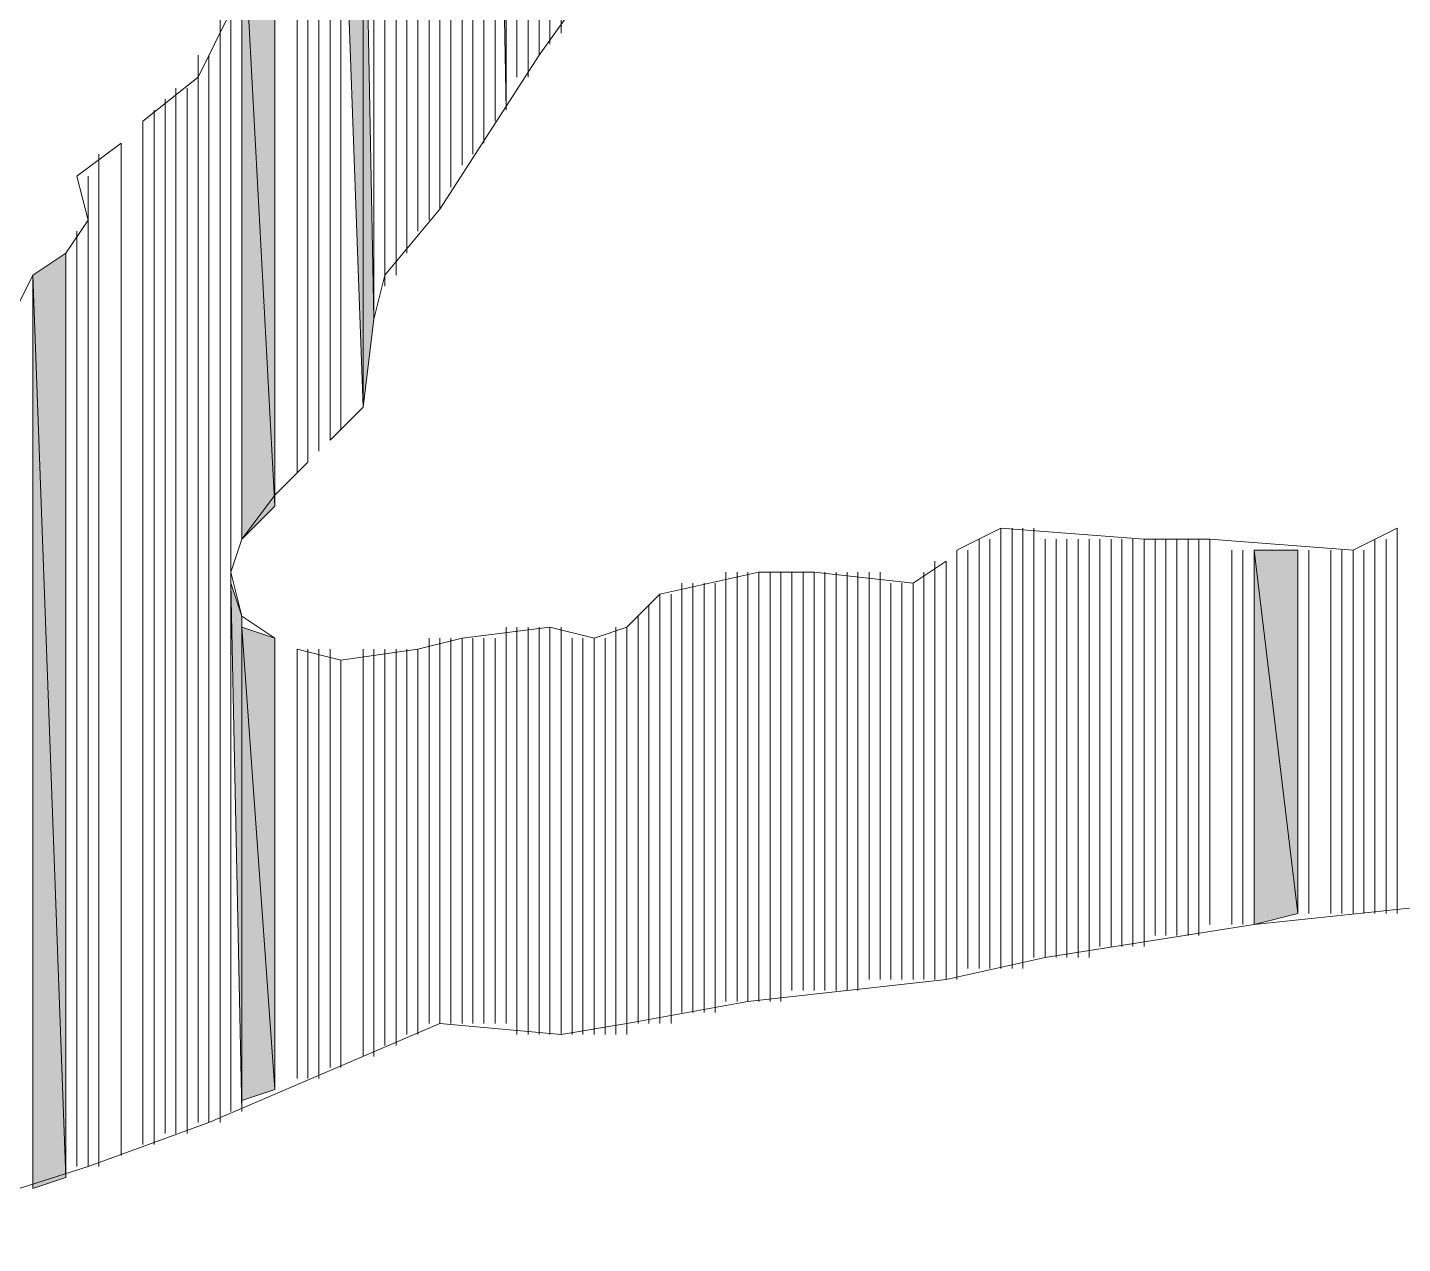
# Model space of a CAD drawing. Header units: millimetres. Extents: x -30643 to 86172, y -19411 to 63186.
# Drawn here: x 82062.5 to 82150.5, y -1907.4 to -1829.6 of the extents above; entities that cross this region are included whole.
import ezdxf

# ---------------------------------------------------------------- set-up
doc = ezdxf.new("R2010")
doc.units = ezdxf.units.MM

msp = doc.modelspace()

# ---------------------------------------------------------------- hatches: boundary and pattern name
h = msp.add_hatch(color=0)
h.dxf.hatch_style = 2
h.paths.add_polyline_path([(82093.136, -1834.877), (82093.136, -1793.36), (82092.432, -1796.174)])
h = msp.add_hatch(color=0)
h.dxf.hatch_style = 2
h.paths.add_polyline_path([(82083.988, -1853.876), (82083.988, -1812.359), (82082.58, -1814.47)])
h = msp.add_hatch(color=0)
h.dxf.hatch_style = 2
h.paths.add_polyline_path([(82083.988, -1853.876), (82084.691, -1848.247), (82083.988, -1812.359)])
h = msp.add_hatch(color=0)
h.dxf.hatch_style = 2
h.paths.add_polyline_path([(82078.358, -1860.209), (82078.358, -1818.692), (82076.247, -1820.803)])
h = msp.add_hatch(color=0)
h.dxf.hatch_style = 2
h.paths.add_polyline_path([(82076.247, -1862.32), (82078.358, -1860.209), (82076.247, -1820.803)])
h = msp.add_hatch(color=0)
h.dxf.hatch_style = 2
h.paths.add_polyline_path([(82075.543, -1898.911), (82075.543, -1826.433), (82075.543, -1828.544)])
h = msp.add_hatch(color=0)
h.dxf.hatch_style = 2
h.paths.add_polyline_path([(82064.988, -1903.134), (82064.988, -1844.025), (82062.877, -1845.432)])
h = msp.add_hatch(color=0)
h.dxf.hatch_style = 2
h.paths.add_polyline_path([(82062.877, -1903.837), (82064.988, -1903.134), (82062.877, -1845.432)])
h = msp.add_hatch(color=0)
h.dxf.hatch_style = 2
h.paths.add_polyline_path([(82140.986, -1886.949), (82143.8, -1886.245), (82140.986, -1863.024)])
h = msp.add_hatch(color=0)
h.dxf.hatch_style = 2
h.paths.add_polyline_path([(82143.8, -1886.245), (82143.8, -1863.024), (82140.986, -1863.024)])
h = msp.add_hatch(color=0)
h.dxf.hatch_style = 2
h.paths.add_polyline_path([(82076.247, -1898.911), (82076.247, -1867.246), (82075.543, -1865.135)])
h = msp.add_hatch(color=0)
h.dxf.hatch_style = 2
h.paths.add_polyline_path([(82076.247, -1898.208), (82078.358, -1897.504), (82076.247, -1867.95)])
h = msp.add_hatch(color=0)
h.dxf.hatch_style = 2
h.paths.add_polyline_path([(82078.358, -1897.504), (82078.358, -1868.653), (82076.247, -1867.95)])

# ---------------------------------------------------------------- linework, layer by layer
at = {"color": 0, "lineweight": 0}
for points in [[(82096.654, -1829.951), (82096.654, -1784.915)], [(82096.654, -1829.951), (82096.654, -1784.915)], [(82095.95, -1830.655), (82095.95, -1786.323)], [(82095.95, -1830.655), (82095.95, -1786.323)], [(82096.654, -1829.951), (82096.654, -1785.619)], [(82096.654, -1829.951), (82096.654, -1785.619)], [(82095.247, -1831.358), (82095.247, -1787.027)], [(82095.247, -1831.358), (82095.247, -1787.027)], [(82095.247, -1831.358), (82095.247, -1787.027)], [(82095.247, -1831.358), (82095.247, -1787.027)], [(82095.95, -1830.655), (82095.95, -1787.027)], [(82095.95, -1830.655), (82095.95, -1787.027)], [(82093.839, -1832.766), (82093.839, -1787.73)], [(82093.839, -1832.766), (82093.839, -1787.73)], [(82094.543, -1832.766), (82094.543, -1787.73)], [(82094.543, -1832.766), (82094.543, -1787.73)], [(82093.136, -1834.877), (82093.136, -1788.434)], [(82093.136, -1834.173), (82093.136, -1788.434)], [(82093.136, -1834.173), (82093.136, -1788.434)], [(82093.136, -1834.877), (82093.136, -1793.36), (82092.432, -1796.174)], [(82091.728, -1836.284), (82091.728, -1796.878)], [(82091.728, -1836.284), (82091.728, -1796.878)], [(82092.432, -1835.58), (82092.432, -1796.174)], [(82092.432, -1835.58), (82092.432, -1796.174)], [(82091.024, -1837.692), (82091.024, -1797.582)], [(82091.024, -1837.692), (82091.024, -1797.582)], [(82091.024, -1836.988), (82091.024, -1797.582)], [(82091.024, -1836.988), (82091.024, -1797.582)], [(82091.728, -1836.988), (82091.728, -1797.582)], [(82091.728, -1836.988), (82091.728, -1797.582)], [(82091.024, -1837.692), (82091.024, -1798.285)], [(82091.024, -1837.692), (82091.024, -1798.285)], [(82090.321, -1838.395), (82090.321, -1798.989)], [(82090.321, -1838.395), (82090.321, -1798.989)], [(82089.617, -1839.802), (82089.617, -1800.396)], [(82089.617, -1839.802), (82089.617, -1800.396)], [(82088.913, -1840.506), (82088.913, -1801.1)], [(82088.913, -1840.506), (82088.913, -1801.1)], [(82088.913, -1840.506), (82088.913, -1801.1)], [(82088.913, -1840.506), (82088.913, -1801.1)], [(82088.21, -1841.21), (82088.21, -1801.804)], [(82088.21, -1841.21), (82088.21, -1801.804)], [(82088.913, -1841.21), (82088.913, -1801.804)], [(82088.913, -1841.21), (82088.913, -1801.804)], [(82087.506, -1841.913), (82087.506, -1802.508)], [(82087.506, -1841.913), (82087.506, -1802.508)], [(82088.21, -1841.913), (82088.21, -1802.508)], [(82088.21, -1841.913), (82088.21, -1802.508)], [(82085.395, -1845.432), (82085.395, -1803.915)], [(82086.099, -1845.432), (82086.099, -1803.915)], [(82086.099, -1845.432), (82086.099, -1803.915)], [(82086.802, -1843.321), (82086.802, -1803.211)], [(82086.802, -1843.321), (82086.802, -1803.211)], [(82086.802, -1844.025), (82086.802, -1803.915)], [(82086.802, -1844.025), (82086.802, -1803.915)], [(82086.802, -1844.025), (82086.802, -1803.915)], [(82086.802, -1844.025), (82086.802, -1803.915)], [(82087.506, -1842.617), (82087.506, -1803.211)], [(82087.506, -1842.617), (82087.506, -1803.211)], [(82085.395, -1845.432), (82085.395, -1808.841)], [(82085.395, -1845.432), (82085.395, -1808.841)], [(82085.395, -1845.432), (82085.395, -1808.841)], [(82085.395, -1845.432), (82085.395, -1809.544)], [(82085.395, -1845.432), (82085.395, -1809.544)], [(82085.395, -1845.432), (82085.395, -1809.544)], [(82085.395, -1845.432), (82085.395, -1809.544)], [(82084.691, -1847.543), (82084.691, -1810.952)], [(82084.691, -1847.543), (82084.691, -1810.952)], [(82085.395, -1846.136), (82085.395, -1810.248)], [(82085.395, -1846.136), (82085.395, -1810.248)], [(82084.691, -1848.247), (82084.691, -1811.655)], [(82084.691, -1848.247), (82084.691, -1811.655)], [(82084.691, -1848.247), (82084.691, -1811.655)], [(82084.691, -1848.247), (82084.691, -1811.655)], [(82083.988, -1853.876), (82083.988, -1812.359), (82082.58, -1814.47)], [(82083.988, -1853.876), (82083.988, -1812.359)], [(82083.988, -1853.876), (82083.988, -1812.359)], [(82083.988, -1853.876), (82084.691, -1848.247), (82083.988, -1812.359)], [(82082.58, -1855.283), (82082.58, -1814.47)], [(82082.58, -1855.283), (82082.58, -1814.47)], [(82082.58, -1855.283), (82082.58, -1814.47)], [(82082.58, -1855.283), (82082.58, -1814.47)], [(82082.58, -1855.283), (82082.58, -1814.47)], [(82082.58, -1855.283), (82082.58, -1814.47)], [(82081.877, -1855.987), (82081.877, -1815.174)], [(82081.877, -1855.987), (82081.877, -1815.174)], [(82080.469, -1857.394), (82080.469, -1816.581)], [(82080.469, -1857.394), (82080.469, -1816.581)], [(82080.469, -1856.691), (82080.469, -1816.581)], [(82080.469, -1856.691), (82080.469, -1816.581)], [(82080.469, -1856.691), (82080.469, -1816.581)], [(82080.469, -1856.691), (82080.469, -1816.581)], [(82081.173, -1856.691), (82081.173, -1816.581)], [(82081.173, -1856.691), (82081.173, -1816.581)], [(82079.766, -1858.098), (82079.766, -1817.285)], [(82079.766, -1858.098), (82079.766, -1817.285)], [(82079.766, -1858.098), (82079.766, -1817.285)], [(82079.766, -1858.098), (82079.766, -1817.285)], [(82078.358, -1860.209), (82078.358, -1818.692), (82076.247, -1820.803)], [(82078.358, -1860.209), (82078.358, -1818.692)], [(82078.358, -1859.506), (82078.358, -1818.692)], [(82078.358, -1859.506), (82078.358, -1818.692)], [(82078.358, -1859.506), (82078.358, -1818.692)], [(82078.358, -1859.506), (82078.358, -1818.692)], [(82078.358, -1859.506), (82078.358, -1818.692)], [(82078.358, -1859.506), (82078.358, -1818.692)], [(82078.358, -1859.506), (82078.358, -1818.692)], [(82078.358, -1859.506), (82078.358, -1818.692)], [(82078.358, -1859.506), (82078.358, -1818.692)], [(82078.358, -1859.506), (82078.358, -1818.692)], [(82075.543, -1863.727), (82075.543, -1821.507)], [(82076.247, -1862.32), (82076.247, -1820.803)], [(82076.247, -1862.32), (82076.247, -1820.803)], [(82076.247, -1862.32), (82076.247, -1820.803)], [(82076.247, -1862.32), (82076.247, -1820.803)], [(82076.247, -1862.32), (82076.247, -1820.803)], [(82076.247, -1862.32), (82078.358, -1860.209), (82076.247, -1820.803)], [(82075.543, -1863.727), (82075.543, -1825.729)], [(82075.543, -1898.911), (82075.543, -1826.433), (82075.543, -1828.544)], [(82075.543, -1898.911), (82075.543, -1826.433)], [(82075.543, -1898.911), (82075.543, -1826.433)], [(82075.543, -1864.431), (82075.543, -1826.433)], [(82074.84, -1898.911), (82074.84, -1828.544)], [(82074.84, -1898.911), (82074.84, -1828.544)], [(82075.543, -1898.911), (82075.543, -1828.544)], [(82075.543, -1898.911), (82075.543, -1828.544)], [(82075.543, -1898.911), (82075.543, -1828.544)], [(82075.543, -1898.911), (82075.543, -1828.544)], [(82074.84, -1899.615), (82074.84, -1829.951)], [(82074.84, -1899.615), (82074.84, -1829.951)], [(82073.433, -1899.615), (82073.433, -1831.358)], [(82073.433, -1899.615), (82073.433, -1831.358)], [(82074.136, -1899.615), (82074.136, -1831.358)], [(82074.136, -1899.615), (82074.136, -1831.358)], [(82074.136, -1899.615), (82074.136, -1831.358)], [(82074.136, -1899.615), (82074.136, -1831.358)], [(82073.433, -1899.615), (82073.433, -1832.766)], [(82073.433, -1899.615), (82073.433, -1832.766)], [(82073.433, -1899.615), (82073.433, -1832.766)], [(82073.433, -1899.615), (82073.433, -1832.766)], [(82072.025, -1900.319), (82072.025, -1833.469)], [(82072.025, -1900.319), (82072.025, -1833.469)], [(82072.025, -1900.319), (82072.025, -1833.469)], [(82072.025, -1900.319), (82072.025, -1833.469)], [(82072.025, -1900.319), (82072.025, -1833.469)], [(82072.025, -1900.319), (82072.025, -1833.469)], [(82072.729, -1900.319), (82072.729, -1833.469)], [(82072.729, -1900.319), (82072.729, -1833.469)], [(82072.729, -1900.319), (82072.729, -1833.469)], [(82072.729, -1900.319), (82072.729, -1833.469)], [(82072.729, -1900.319), (82072.729, -1833.469)], [(82072.729, -1900.319), (82072.729, -1833.469)], [(82071.322, -1900.319), (82071.322, -1834.173)], [(82071.322, -1900.319), (82071.322, -1834.173)], [(82071.322, -1900.319), (82071.322, -1834.173)], [(82071.322, -1900.319), (82071.322, -1834.173)], [(82071.322, -1900.319), (82071.322, -1834.173)], [(82071.322, -1900.319), (82071.322, -1834.173)], [(82071.322, -1900.319), (82071.322, -1834.173)], [(82071.322, -1900.319), (82071.322, -1834.173)], [(82069.914, -1901.023), (82069.914, -1835.58)], [(82069.914, -1901.023), (82069.914, -1835.58)], [(82069.914, -1901.023), (82069.914, -1835.58)], [(82069.914, -1901.023), (82069.914, -1835.58)], [(82069.914, -1901.023), (82069.914, -1835.58)], [(82069.914, -1901.023), (82069.914, -1835.58)], [(82069.914, -1901.023), (82069.914, -1835.58)], [(82069.914, -1901.023), (82069.914, -1835.58)], [(82070.618, -1901.023), (82070.618, -1834.877)], [(82070.618, -1901.023), (82070.618, -1834.877)], [(82070.618, -1901.023), (82070.618, -1834.877)], [(82070.618, -1901.023), (82070.618, -1834.877)], [(82070.618, -1901.023), (82070.618, -1834.877)], [(82070.618, -1901.023), (82070.618, -1834.877)], [(82070.618, -1901.023), (82070.618, -1834.877)], [(82070.618, -1901.023), (82070.618, -1834.877)], [(82071.322, -1900.319), (82071.322, -1834.877)], [(82071.322, -1900.319), (82071.322, -1834.877)], [(82068.507, -1901.726), (82068.507, -1836.988)], [(82068.507, -1901.726), (82068.507, -1836.988)], [(82068.507, -1901.726), (82068.507, -1836.988)], [(82068.507, -1901.726), (82068.507, -1836.988)], [(82068.507, -1901.726), (82068.507, -1836.988)], [(82068.507, -1901.726), (82068.507, -1836.988)], [(82068.507, -1901.726), (82068.507, -1836.988)], [(82068.507, -1901.726), (82068.507, -1836.988)], [(82067.099, -1901.726), (82067.099, -1837.692)], [(82067.099, -1901.726), (82067.099, -1837.692)], [(82067.099, -1901.726), (82067.099, -1837.692)], [(82067.099, -1901.726), (82067.099, -1837.692)], [(82066.396, -1841.913), (82066.396, -1839.099)], [(82066.396, -1902.43), (82066.396, -1839.099)], [(82066.396, -1902.43), (82066.396, -1839.099)], [(82066.396, -1902.43), (82066.396, -1839.099)], [(82067.099, -1902.43), (82067.099, -1838.395)], [(82067.099, -1902.43), (82067.099, -1838.395)], [(82067.099, -1902.43), (82067.099, -1838.395)], [(82067.099, -1902.43), (82067.099, -1838.395)], [(82065.692, -1902.43), (82065.692, -1842.617)], [(82065.692, -1902.43), (82065.692, -1842.617)], [(82066.396, -1902.43), (82066.396, -1841.913)], [(82064.988, -1903.134), (82064.988, -1844.025), (82062.877, -1845.432)], [(82064.988, -1903.134), (82064.988, -1844.025)], [(82062.877, -1903.837), (82062.877, -1845.432)], [(82062.877, -1903.837), (82064.988, -1903.134), (82062.877, -1845.432)], [(82124.801, -1889.764), (82124.801, -1861.617)], [(82124.801, -1889.764), (82124.801, -1861.617)], [(82124.801, -1889.764), (82124.801, -1861.617)], [(82124.801, -1889.764), (82124.801, -1861.617)], [(82124.801, -1889.764), (82124.801, -1861.617)], [(82124.801, -1889.764), (82124.801, -1861.617)], [(82124.801, -1889.764), (82124.801, -1861.617)], [(82124.801, -1889.764), (82124.801, -1861.617)], [(82124.801, -1889.764), (82124.801, -1861.617)], [(82124.801, -1889.764), (82124.801, -1861.617)], [(82125.505, -1889.764), (82125.505, -1861.617)], [(82125.505, -1889.764), (82125.505, -1861.617)], [(82125.505, -1889.764), (82125.505, -1861.617)], [(82125.505, -1889.764), (82125.505, -1861.617)], [(82125.505, -1889.764), (82125.505, -1861.617)], [(82125.505, -1889.764), (82125.505, -1861.617)], [(82126.208, -1889.764), (82126.208, -1861.617)], [(82126.208, -1889.764), (82126.208, -1861.617)], [(82126.208, -1889.764), (82126.208, -1861.617)], [(82126.208, -1889.764), (82126.208, -1861.617)], [(82126.208, -1889.764), (82126.208, -1861.617)], [(82126.208, -1889.764), (82126.208, -1861.617)], [(82126.208, -1889.764), (82126.208, -1861.617)], [(82126.208, -1889.764), (82126.208, -1861.617)], [(82126.208, -1889.764), (82126.208, -1861.617)], [(82126.208, -1889.764), (82126.208, -1861.617)], [(82126.208, -1889.764), (82126.208, -1861.617)], [(82126.208, -1889.764), (82126.208, -1861.617)], [(82126.208, -1889.06), (82126.208, -1861.617)], [(82126.208, -1889.06), (82126.208, -1861.617)], [(82126.912, -1889.06), (82126.912, -1861.617)], [(82126.912, -1889.06), (82126.912, -1861.617)], [(82126.912, -1889.06), (82126.912, -1861.617)], [(82126.912, -1889.06), (82126.912, -1861.617)], [(82126.912, -1889.06), (82126.912, -1861.617)], [(82126.912, -1889.06), (82126.912, -1861.617)], [(82126.912, -1889.06), (82126.912, -1861.617)], [(82126.912, -1889.06), (82126.912, -1861.617)], [(82126.912, -1889.06), (82126.912, -1861.617)], [(82126.912, -1889.06), (82126.912, -1861.617)], [(82150.134, -1886.245), (82150.134, -1861.617)], [(82150.134, -1886.245), (82150.134, -1861.617)], [(82150.134, -1886.245), (82150.134, -1861.617)], [(82150.134, -1886.245), (82150.134, -1861.617)], [(82150.134, -1886.245), (82150.134, -1861.617)], [(82150.134, -1886.245), (82150.134, -1861.617)], [(82123.394, -1889.764), (82123.394, -1862.32)], [(82123.394, -1889.764), (82123.394, -1862.32)], [(82124.097, -1889.764), (82124.097, -1862.32)], [(82124.097, -1889.764), (82124.097, -1862.32)], [(82124.097, -1889.764), (82124.097, -1862.32)], [(82124.097, -1889.764), (82124.097, -1862.32)], [(82127.616, -1889.06), (82127.616, -1862.32)], [(82127.616, -1889.06), (82127.616, -1862.32)], [(82127.616, -1889.06), (82127.616, -1862.32)], [(82127.616, -1889.06), (82127.616, -1862.32)], [(82127.616, -1889.06), (82127.616, -1862.32)], [(82127.616, -1889.06), (82127.616, -1862.32)], [(82127.616, -1889.06), (82127.616, -1862.32)], [(82127.616, -1889.06), (82127.616, -1862.32)], [(82128.32, -1889.06), (82128.32, -1862.32)], [(82128.32, -1889.06), (82128.32, -1862.32)], [(82128.32, -1889.06), (82128.32, -1862.32)], [(82128.32, -1889.06), (82128.32, -1862.32)], [(82128.32, -1889.06), (82128.32, -1862.32)], [(82128.32, -1889.06), (82128.32, -1862.32)], [(82128.32, -1889.06), (82128.32, -1862.32)], [(82128.32, -1889.06), (82128.32, -1862.32)], [(82129.023, -1889.06), (82129.023, -1862.32)], [(82129.023, -1889.06), (82129.023, -1862.32)], [(82129.023, -1889.06), (82129.023, -1862.32)], [(82129.023, -1889.06), (82129.023, -1862.32)], [(82129.023, -1889.06), (82129.023, -1862.32)], [(82129.023, -1889.06), (82129.023, -1862.32)], [(82129.023, -1889.06), (82129.023, -1862.32)], [(82129.023, -1889.06), (82129.023, -1862.32)], [(82129.727, -1889.06), (82129.727, -1862.32)], [(82129.727, -1889.06), (82129.727, -1862.32)], [(82129.727, -1889.06), (82129.727, -1862.32)], [(82129.727, -1889.06), (82129.727, -1862.32)], [(82129.727, -1889.06), (82129.727, -1862.32)], [(82129.727, -1889.06), (82129.727, -1862.32)], [(82129.727, -1889.06), (82129.727, -1862.32)], [(82129.727, -1889.06), (82129.727, -1862.32)], [(82129.727, -1889.06), (82129.727, -1862.32)], [(82129.727, -1889.06), (82129.727, -1862.32)], [(82130.431, -1889.06), (82130.431, -1862.32)], [(82130.431, -1889.06), (82130.431, -1862.32)], [(82130.431, -1889.06), (82130.431, -1862.32)], [(82130.431, -1889.06), (82130.431, -1862.32)], [(82130.431, -1889.06), (82130.431, -1862.32)], [(82130.431, -1889.06), (82130.431, -1862.32)], [(82130.431, -1888.356), (82130.431, -1862.32)], [(82130.431, -1888.356), (82130.431, -1862.32)], [(82130.431, -1888.356), (82130.431, -1862.32)], [(82130.431, -1888.356), (82130.431, -1862.32)], [(82131.134, -1888.356), (82131.134, -1862.32)], [(82131.134, -1888.356), (82131.134, -1862.32)], [(82131.134, -1888.356), (82131.134, -1862.32)], [(82131.134, -1888.356), (82131.134, -1862.32)], [(82131.134, -1888.356), (82131.134, -1862.32)], [(82131.134, -1888.356), (82131.134, -1862.32)], [(82131.134, -1888.356), (82131.134, -1862.32)], [(82131.134, -1888.356), (82131.134, -1862.32)], [(82131.134, -1888.356), (82131.134, -1862.32)], [(82131.134, -1888.356), (82131.134, -1862.32)], [(82131.134, -1888.356), (82131.134, -1862.32)], [(82131.134, -1888.356), (82131.134, -1862.32)], [(82131.134, -1888.356), (82131.134, -1862.32)], [(82131.134, -1888.356), (82131.134, -1862.32)], [(82131.134, -1888.356), (82131.134, -1862.32)], [(82131.134, -1888.356), (82131.134, -1862.32)], [(82131.838, -1888.356), (82131.838, -1862.32)], [(82131.838, -1888.356), (82131.838, -1862.32)], [(82131.838, -1888.356), (82131.838, -1862.32)], [(82131.838, -1888.356), (82131.838, -1862.32)], [(82131.838, -1888.356), (82131.838, -1862.32)], [(82131.838, -1888.356), (82131.838, -1862.32)], [(82131.838, -1888.356), (82131.838, -1862.32)], [(82131.838, -1888.356), (82131.838, -1862.32)], [(82131.838, -1888.356), (82131.838, -1862.32)], [(82131.838, -1888.356), (82131.838, -1862.32)], [(82131.838, -1888.356), (82131.838, -1862.32)], [(82131.838, -1888.356), (82131.838, -1862.32)], [(82132.541, -1888.356), (82132.541, -1862.32)], [(82132.541, -1888.356), (82132.541, -1862.32)], [(82132.541, -1888.356), (82132.541, -1862.32)], [(82132.541, -1888.356), (82132.541, -1862.32)], [(82133.245, -1888.356), (82133.245, -1862.32)], [(82133.245, -1888.356), (82133.245, -1862.32)], [(82133.245, -1888.356), (82133.245, -1862.32)], [(82133.245, -1888.356), (82133.245, -1862.32)], [(82133.245, -1888.356), (82133.245, -1862.32)], [(82133.245, -1888.356), (82133.245, -1862.32)], [(82133.245, -1888.356), (82133.245, -1862.32)], [(82133.245, -1888.356), (82133.245, -1862.32)], [(82133.245, -1888.356), (82133.245, -1862.32)], [(82133.245, -1888.356), (82133.245, -1862.32)], [(82133.245, -1888.356), (82133.245, -1862.32)], [(82133.245, -1888.356), (82133.245, -1862.32)], [(82133.949, -1888.356), (82133.949, -1862.32)], [(82133.949, -1888.356), (82133.949, -1862.32)], [(82133.949, -1888.356), (82133.949, -1862.32)], [(82133.949, -1888.356), (82133.949, -1862.32)], [(82133.949, -1887.653), (82133.949, -1862.32)], [(82133.949, -1887.653), (82133.949, -1862.32)], [(82134.653, -1887.653), (82134.653, -1862.32)], [(82134.653, -1887.653), (82134.653, -1862.32)], [(82134.653, -1887.653), (82134.653, -1862.32)], [(82134.653, -1887.653), (82134.653, -1862.32)], [(82135.356, -1887.653), (82135.356, -1862.32)], [(82135.356, -1887.653), (82135.356, -1862.32)], [(82135.356, -1887.653), (82135.356, -1862.32)], [(82135.356, -1887.653), (82135.356, -1862.32)], [(82135.356, -1887.653), (82135.356, -1862.32)], [(82135.356, -1887.653), (82135.356, -1862.32)], [(82135.356, -1887.653), (82135.356, -1862.32)], [(82135.356, -1887.653), (82135.356, -1862.32)], [(82135.356, -1887.653), (82135.356, -1862.32)], [(82135.356, -1887.653), (82135.356, -1862.32)], [(82135.356, -1887.653), (82135.356, -1862.32)], [(82135.356, -1887.653), (82135.356, -1862.32)], [(82136.06, -1887.653), (82136.06, -1862.32)], [(82136.06, -1887.653), (82136.06, -1862.32)], [(82136.06, -1887.653), (82136.06, -1862.32)], [(82136.06, -1887.653), (82136.06, -1862.32)], [(82136.06, -1887.653), (82136.06, -1862.32)], [(82136.06, -1887.653), (82136.06, -1862.32)], [(82136.06, -1887.653), (82136.06, -1862.32)], [(82136.06, -1887.653), (82136.06, -1862.32)], [(82136.06, -1887.653), (82136.06, -1862.32)], [(82136.06, -1887.653), (82136.06, -1862.32)], [(82136.06, -1887.653), (82136.06, -1862.32)], [(82136.06, -1887.653), (82136.06, -1862.32)], [(82136.06, -1887.653), (82136.06, -1862.32)], [(82136.06, -1887.653), (82136.06, -1862.32)], [(82136.764, -1887.653), (82136.764, -1862.32)], [(82136.764, -1887.653), (82136.764, -1862.32)], [(82136.764, -1887.653), (82136.764, -1862.32)], [(82136.764, -1887.653), (82136.764, -1862.32)], [(82136.764, -1887.653), (82136.764, -1862.32)], [(82136.764, -1887.653), (82136.764, -1862.32)], [(82136.764, -1887.653), (82136.764, -1862.32)], [(82136.764, -1887.653), (82136.764, -1862.32)], [(82136.764, -1887.653), (82136.764, -1862.32)], [(82136.764, -1887.653), (82136.764, -1862.32)], [(82136.764, -1887.653), (82136.764, -1862.32)], [(82136.764, -1887.653), (82136.764, -1862.32)], [(82137.467, -1887.653), (82137.467, -1862.32)], [(82137.467, -1887.653), (82137.467, -1862.32)], [(82137.467, -1887.653), (82137.467, -1862.32)], [(82137.467, -1887.653), (82137.467, -1862.32)], [(82137.467, -1887.653), (82137.467, -1862.32)], [(82137.467, -1887.653), (82137.467, -1862.32)], [(82138.171, -1886.949), (82138.171, -1862.32)], [(82138.171, -1886.949), (82138.171, -1862.32)], [(82138.171, -1886.949), (82138.171, -1862.32)], [(82138.171, -1886.949), (82138.171, -1862.32)], [(82138.171, -1886.949), (82138.171, -1862.32)], [(82138.171, -1886.949), (82138.171, -1862.32)], [(82138.171, -1886.949), (82138.171, -1862.32)], [(82138.171, -1886.949), (82138.171, -1862.32)], [(82138.171, -1886.949), (82138.171, -1862.32)], [(82138.171, -1886.949), (82138.171, -1862.32)], [(82148.726, -1886.245), (82148.726, -1862.32)], [(82148.726, -1886.245), (82148.726, -1862.32)], [(82148.726, -1886.245), (82148.726, -1862.32)], [(82148.726, -1886.245), (82148.726, -1862.32)], [(82148.726, -1886.245), (82148.726, -1862.32)], [(82148.726, -1886.245), (82148.726, -1862.32)], [(82148.726, -1886.245), (82148.726, -1862.32)], [(82148.726, -1886.245), (82148.726, -1862.32)], [(82149.43, -1886.245), (82149.43, -1862.32)], [(82149.43, -1886.245), (82149.43, -1862.32)], [(82149.43, -1886.245), (82149.43, -1862.32)], [(82149.43, -1886.245), (82149.43, -1862.32)], [(82120.579, -1890.467), (82120.579, -1863.727)], [(82120.579, -1890.467), (82120.579, -1863.727)], [(82121.283, -1890.467), (82121.283, -1863.727)], [(82121.283, -1890.467), (82121.283, -1863.727)], [(82121.283, -1890.467), (82121.283, -1863.727)], [(82121.283, -1890.467), (82121.283, -1863.727)], [(82121.283, -1890.467), (82121.283, -1863.727)], [(82121.283, -1890.467), (82121.283, -1863.727)], [(82121.283, -1890.467), (82121.283, -1863.727)], [(82121.283, -1890.467), (82121.283, -1863.727)], [(82121.986, -1890.467), (82121.986, -1863.024)], [(82121.986, -1890.467), (82121.986, -1863.024)], [(82121.986, -1889.764), (82121.986, -1863.024)], [(82121.986, -1889.764), (82121.986, -1863.024)], [(82121.986, -1889.764), (82121.986, -1863.024)], [(82121.986, -1889.764), (82121.986, -1863.024)], [(82121.986, -1890.467), (82121.986, -1863.727)], [(82121.986, -1890.467), (82121.986, -1863.727)], [(82122.69, -1889.764), (82122.69, -1863.024)], [(82122.69, -1889.764), (82122.69, -1863.024)], [(82138.171, -1886.949), (82138.171, -1863.024)], [(82138.171, -1886.949), (82138.171, -1863.024)], [(82139.578, -1886.949), (82139.578, -1863.024)], [(82139.578, -1886.949), (82139.578, -1863.024)], [(82139.578, -1886.949), (82139.578, -1863.024)], [(82139.578, -1886.949), (82139.578, -1863.024)], [(82140.282, -1886.949), (82140.282, -1863.024)], [(82140.282, -1886.949), (82140.282, -1863.024)], [(82140.986, -1886.949), (82140.986, -1863.024)], [(82140.986, -1886.949), (82140.986, -1863.024)], [(82140.986, -1886.949), (82140.986, -1863.024)], [(82140.986, -1886.949), (82140.986, -1863.024)], [(82140.986, -1886.949), (82140.986, -1863.024)], [(82140.986, -1886.949), (82140.986, -1863.024)], [(82140.986, -1886.949), (82140.986, -1863.024)], [(82140.986, -1886.949), (82140.986, -1863.024)], [(82140.986, -1886.949), (82140.986, -1863.024)], [(82140.986, -1886.949), (82143.8, -1886.245), (82140.986, -1863.024)], [(82143.8, -1886.245), (82143.8, -1863.024), (82140.986, -1863.024)], [(82143.8, -1886.245), (82143.8, -1863.024)], [(82144.504, -1886.245), (82144.504, -1863.024)], [(82144.504, -1886.245), (82144.504, -1863.024)], [(82145.911, -1886.245), (82145.911, -1863.024)], [(82145.911, -1886.245), (82145.911, -1863.024)], [(82146.615, -1886.245), (82146.615, -1863.024)], [(82146.615, -1886.245), (82146.615, -1863.024)], [(82147.319, -1886.245), (82147.319, -1863.024)], [(82147.319, -1886.245), (82147.319, -1863.024)], [(82147.319, -1886.245), (82147.319, -1863.024)], [(82147.319, -1886.245), (82147.319, -1863.024)], [(82147.319, -1886.245), (82147.319, -1863.024)], [(82147.319, -1886.245), (82147.319, -1863.024)], [(82147.319, -1886.245), (82147.319, -1863.024)], [(82147.319, -1886.245), (82147.319, -1863.024)], [(82147.319, -1886.245), (82147.319, -1863.024)], [(82147.319, -1886.245), (82147.319, -1863.024)], [(82147.319, -1886.245), (82147.319, -1863.024)], [(82147.319, -1886.245), (82147.319, -1863.024)], [(82147.319, -1886.245), (82147.319, -1863.024)], [(82147.319, -1886.245), (82147.319, -1863.024)], [(82148.022, -1886.245), (82148.022, -1863.024)], [(82148.022, -1886.245), (82148.022, -1863.024)], [(82075.543, -1898.911), (82075.543, -1864.431)], [(82107.209, -1891.875), (82107.209, -1864.431)], [(82107.209, -1891.875), (82107.209, -1864.431)], [(82107.209, -1891.875), (82107.209, -1864.431)], [(82107.209, -1891.875), (82107.209, -1864.431)], [(82107.913, -1891.875), (82107.913, -1864.431)], [(82107.913, -1891.875), (82107.913, -1864.431)], [(82107.913, -1891.875), (82107.913, -1864.431)], [(82107.913, -1891.875), (82107.913, -1864.431)], [(82107.913, -1891.875), (82107.913, -1864.431)], [(82107.913, -1891.875), (82107.913, -1864.431)], [(82107.913, -1891.875), (82107.913, -1864.431)], [(82107.913, -1891.875), (82107.913, -1864.431)], [(82107.913, -1891.875), (82107.913, -1864.431)], [(82107.913, -1891.875), (82107.913, -1864.431)], [(82107.913, -1891.875), (82107.913, -1864.431)], [(82107.913, -1891.875), (82107.913, -1864.431)], [(82107.913, -1891.875), (82107.913, -1864.431)], [(82107.913, -1891.875), (82107.913, -1864.431)], [(82107.913, -1891.875), (82107.913, -1864.431)], [(82107.913, -1891.875), (82107.913, -1864.431)], [(82107.913, -1891.875), (82107.913, -1864.431)], [(82107.913, -1891.875), (82107.913, -1864.431)], [(82107.913, -1891.875), (82107.913, -1864.431)], [(82107.913, -1891.875), (82107.913, -1864.431)], [(82108.616, -1891.875), (82108.616, -1864.431)], [(82108.616, -1891.875), (82108.616, -1864.431)], [(82108.616, -1891.875), (82108.616, -1864.431)], [(82108.616, -1891.875), (82108.616, -1864.431)], [(82108.616, -1891.875), (82108.616, -1864.431)], [(82108.616, -1891.875), (82108.616, -1864.431)], [(82108.616, -1891.875), (82108.616, -1864.431)], [(82108.616, -1891.875), (82108.616, -1864.431)], [(82109.32, -1891.875), (82109.32, -1864.431)], [(82109.32, -1891.875), (82109.32, -1864.431)], [(82109.32, -1891.875), (82109.32, -1864.431)], [(82109.32, -1891.875), (82109.32, -1864.431)], [(82109.32, -1891.875), (82109.32, -1864.431)], [(82109.32, -1891.875), (82109.32, -1864.431)], [(82109.32, -1891.875), (82109.32, -1864.431)], [(82109.32, -1891.875), (82109.32, -1864.431)], [(82109.32, -1891.875), (82109.32, -1864.431)], [(82109.32, -1891.875), (82109.32, -1864.431)], [(82110.024, -1891.875), (82110.024, -1864.431)], [(82110.024, -1891.875), (82110.024, -1864.431)], [(82110.727, -1891.875), (82110.727, -1864.431)], [(82110.727, -1891.875), (82110.727, -1864.431)], [(82110.727, -1891.875), (82110.727, -1864.431)], [(82110.727, -1891.875), (82110.727, -1864.431)], [(82110.727, -1891.875), (82110.727, -1864.431)], [(82110.727, -1891.875), (82110.727, -1864.431)], [(82110.727, -1891.875), (82110.727, -1864.431)], [(82110.727, -1891.875), (82110.727, -1864.431)], [(82110.727, -1891.171), (82110.727, -1864.431)], [(82110.727, -1891.171), (82110.727, -1864.431)], [(82110.727, -1891.171), (82110.727, -1864.431)], [(82110.727, -1891.171), (82110.727, -1864.431)], [(82110.727, -1891.171), (82110.727, -1864.431)], [(82110.727, -1891.171), (82110.727, -1864.431)], [(82110.727, -1891.171), (82110.727, -1864.431)], [(82110.727, -1891.171), (82110.727, -1864.431)], [(82111.431, -1891.171), (82111.431, -1864.431)], [(82111.431, -1891.171), (82111.431, -1864.431)], [(82111.431, -1891.171), (82111.431, -1864.431)], [(82111.431, -1891.171), (82111.431, -1864.431)], [(82111.431, -1891.171), (82111.431, -1864.431)], [(82111.431, -1891.171), (82111.431, -1864.431)], [(82112.135, -1891.171), (82112.135, -1864.431)], [(82112.135, -1891.171), (82112.135, -1864.431)], [(82112.135, -1891.171), (82112.135, -1864.431)], [(82112.135, -1891.171), (82112.135, -1864.431)], [(82112.839, -1891.171), (82112.839, -1864.431)], [(82112.839, -1891.171), (82112.839, -1864.431)], [(82112.839, -1891.171), (82112.839, -1864.431)], [(82112.839, -1891.171), (82112.839, -1864.431)], [(82112.839, -1891.171), (82112.839, -1864.431)], [(82112.839, -1891.171), (82112.839, -1864.431)], [(82112.839, -1891.171), (82112.839, -1864.431)], [(82112.839, -1891.171), (82112.839, -1864.431)], [(82112.839, -1891.171), (82112.839, -1864.431)], [(82112.839, -1891.171), (82112.839, -1864.431)], [(82112.839, -1891.171), (82112.839, -1864.431)], [(82112.839, -1891.171), (82112.839, -1864.431)], [(82113.542, -1891.171), (82113.542, -1864.431)], [(82113.542, -1891.171), (82113.542, -1864.431)], [(82113.542, -1891.171), (82113.542, -1864.431)], [(82113.542, -1891.171), (82113.542, -1864.431)], [(82114.246, -1891.171), (82114.246, -1864.431)], [(82114.246, -1891.171), (82114.246, -1864.431)], [(82114.246, -1891.171), (82114.246, -1864.431)], [(82114.246, -1891.171), (82114.246, -1864.431)], [(82114.246, -1891.171), (82114.246, -1864.431)], [(82114.246, -1891.171), (82114.246, -1864.431)], [(82114.246, -1891.171), (82114.246, -1864.431)], [(82114.246, -1891.171), (82114.246, -1864.431)], [(82114.246, -1891.171), (82114.246, -1864.431)], [(82114.246, -1891.171), (82114.246, -1864.431)], [(82114.95, -1891.171), (82114.95, -1864.431)], [(82114.95, -1891.171), (82114.95, -1864.431)], [(82114.95, -1891.171), (82114.95, -1864.431)], [(82114.95, -1891.171), (82114.95, -1864.431)], [(82114.95, -1891.171), (82114.95, -1864.431)], [(82114.95, -1891.171), (82114.95, -1864.431)], [(82115.653, -1891.171), (82115.653, -1864.431)], [(82115.653, -1891.171), (82115.653, -1864.431)], [(82116.357, -1890.467), (82116.357, -1864.431)], [(82116.357, -1890.467), (82116.357, -1864.431)], [(82117.061, -1890.467), (82117.061, -1864.431)], [(82117.061, -1890.467), (82117.061, -1864.431)], [(82117.061, -1890.467), (82117.061, -1864.431)], [(82117.061, -1890.467), (82117.061, -1864.431)], [(82117.061, -1890.467), (82117.061, -1864.431)], [(82117.061, -1890.467), (82117.061, -1864.431)], [(82119.875, -1890.467), (82119.875, -1864.431)], [(82119.875, -1890.467), (82119.875, -1864.431)], [(82119.875, -1890.467), (82119.875, -1864.431)], [(82119.875, -1890.467), (82119.875, -1864.431)], [(82119.875, -1890.467), (82119.875, -1864.431)], [(82119.875, -1890.467), (82119.875, -1864.431)], [(82075.543, -1898.911), (82075.543, -1865.135)], [(82075.543, -1898.911), (82075.543, -1865.135)], [(82076.247, -1898.911), (82076.247, -1867.246), (82075.543, -1865.135)], [(82104.394, -1892.578), (82104.394, -1865.135)], [(82104.394, -1892.578), (82104.394, -1865.135)], [(82104.394, -1892.578), (82104.394, -1865.135)], [(82104.394, -1892.578), (82104.394, -1865.135)], [(82105.098, -1892.578), (82105.098, -1865.135)], [(82105.098, -1892.578), (82105.098, -1865.135)], [(82105.098, -1892.578), (82105.098, -1865.135)], [(82105.098, -1892.578), (82105.098, -1865.135)], [(82105.098, -1892.578), (82105.098, -1865.135)], [(82105.098, -1892.578), (82105.098, -1865.135)], [(82105.098, -1892.578), (82105.098, -1865.135)], [(82105.098, -1892.578), (82105.098, -1865.135)], [(82105.802, -1892.578), (82105.802, -1865.135)], [(82105.802, -1892.578), (82105.802, -1865.135)], [(82106.506, -1892.578), (82106.506, -1865.135)], [(82106.506, -1892.578), (82106.506, -1865.135)], [(82106.506, -1892.578), (82106.506, -1865.135)], [(82106.506, -1892.578), (82106.506, -1865.135)], [(82106.506, -1892.578), (82106.506, -1865.135)], [(82106.506, -1892.578), (82106.506, -1865.135)], [(82106.506, -1892.578), (82106.506, -1865.135)], [(82106.506, -1892.578), (82106.506, -1865.135)], [(82107.209, -1891.875), (82107.209, -1865.135)], [(82107.209, -1891.875), (82107.209, -1865.135)], [(82107.209, -1891.875), (82107.209, -1865.135)], [(82107.209, -1891.875), (82107.209, -1865.135)], [(82107.209, -1891.875), (82107.209, -1865.135)], [(82107.209, -1891.875), (82107.209, -1865.135)], [(82117.764, -1890.467), (82117.764, -1865.135)], [(82117.764, -1890.467), (82117.764, -1865.135)], [(82117.764, -1890.467), (82117.764, -1865.135)], [(82117.764, -1890.467), (82117.764, -1865.135)], [(82117.764, -1890.467), (82117.764, -1865.135)], [(82117.764, -1890.467), (82117.764, -1865.135)], [(82118.468, -1890.467), (82118.468, -1865.135)], [(82118.468, -1890.467), (82118.468, -1865.135)], [(82118.468, -1890.467), (82118.468, -1865.135)], [(82118.468, -1890.467), (82118.468, -1865.135)], [(82118.468, -1890.467), (82118.468, -1865.135)], [(82118.468, -1890.467), (82118.468, -1865.135)], [(82119.172, -1890.467), (82119.172, -1865.135)], [(82119.172, -1890.467), (82119.172, -1865.135)], [(82119.172, -1890.467), (82119.172, -1865.135)], [(82119.172, -1890.467), (82119.172, -1865.135)], [(82119.172, -1890.467), (82119.172, -1865.135)], [(82119.172, -1890.467), (82119.172, -1865.135)], [(82119.172, -1890.467), (82119.172, -1865.135)], [(82119.172, -1890.467), (82119.172, -1865.135)], [(82102.987, -1893.282), (82102.987, -1865.839)], [(82102.987, -1893.282), (82102.987, -1865.839)], [(82102.987, -1893.282), (82102.987, -1865.839)], [(82102.987, -1893.282), (82102.987, -1865.839)], [(82102.987, -1893.282), (82102.987, -1865.839)], [(82102.987, -1893.282), (82102.987, -1865.839)], [(82103.691, -1893.282), (82103.691, -1865.839)], [(82103.691, -1893.282), (82103.691, -1865.839)], [(82103.691, -1893.282), (82103.691, -1865.839)], [(82103.691, -1893.282), (82103.691, -1865.839)], [(82103.691, -1892.578), (82103.691, -1865.839)], [(82103.691, -1892.578), (82103.691, -1865.839)], [(82104.394, -1892.578), (82104.394, -1865.839)], [(82104.394, -1892.578), (82104.394, -1865.839)], [(82076.247, -1898.911), (82076.247, -1867.246)], [(82076.247, -1898.911), (82076.247, -1867.246)], [(82076.247, -1898.911), (82076.247, -1867.246)], [(82101.58, -1893.282), (82101.58, -1867.246)], [(82101.58, -1893.282), (82101.58, -1867.246)], [(82102.283, -1893.282), (82102.283, -1866.542)], [(82102.283, -1893.282), (82102.283, -1866.542)], [(82102.283, -1893.282), (82102.283, -1866.542)], [(82102.283, -1893.282), (82102.283, -1866.542)], [(82102.283, -1893.282), (82102.283, -1866.542)], [(82102.283, -1893.282), (82102.283, -1866.542)], [(82102.283, -1893.282), (82102.283, -1866.542)], [(82102.283, -1893.282), (82102.283, -1866.542)], [(82102.283, -1893.282), (82102.283, -1866.542)], [(82102.283, -1893.282), (82102.283, -1866.542)], [(82102.283, -1893.282), (82102.283, -1867.246)], [(82102.283, -1893.282), (82102.283, -1867.246)], [(82076.247, -1898.208), (82076.247, -1867.95)], [(82076.247, -1898.208), (82078.358, -1897.504), (82076.247, -1867.95)], [(82078.358, -1897.504), (82078.358, -1868.653), (82076.247, -1867.95)], [(82093.136, -1893.282), (82093.136, -1867.95)], [(82093.136, -1893.282), (82093.136, -1867.95)], [(82093.839, -1893.986), (82093.839, -1867.95)], [(82093.839, -1893.986), (82093.839, -1867.95)], [(82094.543, -1893.986), (82094.543, -1867.95)], [(82094.543, -1893.986), (82094.543, -1867.95)], [(82095.247, -1893.986), (82095.247, -1867.95)], [(82095.247, -1893.986), (82095.247, -1867.95)], [(82095.247, -1893.986), (82095.247, -1867.95)], [(82095.247, -1893.986), (82095.247, -1867.95)], [(82095.95, -1893.986), (82095.95, -1867.95)], [(82095.95, -1893.986), (82095.95, -1867.95)], [(82095.95, -1893.986), (82095.95, -1867.95)], [(82095.95, -1893.986), (82095.95, -1867.95)], [(82096.654, -1893.986), (82096.654, -1867.95)], [(82096.654, -1893.986), (82096.654, -1867.95)], [(82096.654, -1893.986), (82096.654, -1867.95)], [(82096.654, -1893.986), (82096.654, -1867.95)], [(82096.654, -1893.986), (82096.654, -1867.95)], [(82096.654, -1893.986), (82096.654, -1867.95)], [(82096.654, -1893.986), (82096.654, -1867.95)], [(82096.654, -1893.986), (82096.654, -1867.95)], [(82100.172, -1893.986), (82100.172, -1867.95)], [(82100.172, -1893.986), (82100.172, -1867.95)], [(82100.876, -1893.986), (82100.876, -1867.95)], [(82100.876, -1893.986), (82100.876, -1867.95)], [(82100.876, -1893.986), (82100.876, -1867.95)], [(82100.876, -1893.986), (82100.876, -1867.95)], [(82100.876, -1893.282), (82100.876, -1867.95)], [(82100.876, -1893.282), (82100.876, -1867.95)], [(82100.876, -1893.282), (82100.876, -1867.95)], [(82100.876, -1893.282), (82100.876, -1867.95)], [(82100.876, -1893.282), (82100.876, -1867.95)], [(82100.876, -1893.282), (82100.876, -1867.95)], [(82100.876, -1893.282), (82100.876, -1867.95)], [(82100.876, -1893.282), (82100.876, -1867.95)], [(82100.876, -1893.282), (82100.876, -1867.95)], [(82100.876, -1893.282), (82100.876, -1867.95)], [(82078.358, -1897.504), (82078.358, -1868.653)], [(82078.358, -1897.504), (82078.358, -1868.653)], [(82078.358, -1897.504), (82078.358, -1868.653)], [(82078.358, -1897.504), (82078.358, -1868.653)], [(82078.358, -1897.504), (82078.358, -1868.653)], [(82078.358, -1897.504), (82078.358, -1868.653)], [(82078.358, -1897.504), (82078.358, -1868.653)], [(82078.358, -1897.504), (82078.358, -1868.653)], [(82078.358, -1897.504), (82078.358, -1868.653)], [(82078.358, -1897.504), (82078.358, -1868.653)], [(82078.358, -1897.504), (82078.358, -1868.653)], [(82088.21, -1893.282), (82088.21, -1868.653)], [(82088.21, -1893.282), (82088.21, -1868.653)], [(82088.21, -1893.282), (82088.21, -1868.653)], [(82088.21, -1893.282), (82088.21, -1868.653)], [(82088.913, -1893.282), (82088.913, -1868.653)], [(82088.913, -1893.282), (82088.913, -1868.653)], [(82088.913, -1893.282), (82088.913, -1868.653)], [(82088.913, -1893.282), (82088.913, -1868.653)], [(82088.913, -1893.282), (82088.913, -1868.653)], [(82088.913, -1893.282), (82088.913, -1868.653)], [(82089.617, -1893.282), (82089.617, -1868.653)], [(82089.617, -1893.282), (82089.617, -1868.653)], [(82090.321, -1893.282), (82090.321, -1868.653)], [(82090.321, -1893.282), (82090.321, -1868.653)], [(82091.024, -1893.282), (82091.024, -1868.653)], [(82091.024, -1893.282), (82091.024, -1868.653)], [(82091.024, -1893.282), (82091.024, -1868.653)], [(82091.024, -1893.282), (82091.024, -1868.653)], [(82091.024, -1893.282), (82091.024, -1868.653)], [(82091.024, -1893.282), (82091.024, -1868.653)], [(82091.728, -1893.282), (82091.728, -1868.653)], [(82091.728, -1893.282), (82091.728, -1868.653)], [(82091.728, -1893.282), (82091.728, -1868.653)], [(82091.728, -1893.282), (82091.728, -1868.653)], [(82092.432, -1893.282), (82092.432, -1868.653)], [(82092.432, -1893.282), (82092.432, -1868.653)], [(82093.136, -1893.282), (82093.136, -1868.653)], [(82093.136, -1893.282), (82093.136, -1868.653)], [(82097.358, -1893.986), (82097.358, -1868.653)], [(82097.358, -1893.986), (82097.358, -1868.653)], [(82097.358, -1893.986), (82097.358, -1868.653)], [(82097.358, -1893.986), (82097.358, -1868.653)], [(82098.061, -1893.986), (82098.061, -1868.653)], [(82098.061, -1893.986), (82098.061, -1868.653)], [(82098.061, -1893.986), (82098.061, -1868.653)], [(82098.061, -1893.986), (82098.061, -1868.653)], [(82098.061, -1893.986), (82098.061, -1868.653)], [(82098.061, -1893.986), (82098.061, -1868.653)], [(82098.765, -1893.986), (82098.765, -1868.653)], [(82098.765, -1893.986), (82098.765, -1868.653)], [(82098.765, -1893.986), (82098.765, -1868.653)], [(82098.765, -1893.986), (82098.765, -1868.653)], [(82098.765, -1893.986), (82098.765, -1868.653)], [(82098.765, -1893.986), (82098.765, -1868.653)], [(82099.469, -1893.986), (82099.469, -1868.653)], [(82099.469, -1893.986), (82099.469, -1868.653)], [(82099.469, -1893.986), (82099.469, -1868.653)], [(82099.469, -1893.986), (82099.469, -1868.653)], [(82100.172, -1893.986), (82100.172, -1868.653)], [(82100.172, -1893.986), (82100.172, -1868.653)], [(82100.172, -1893.986), (82100.172, -1868.653)], [(82100.172, -1893.986), (82100.172, -1868.653)], [(82079.766, -1896.8), (82079.766, -1869.357)], [(82079.766, -1896.8), (82079.766, -1869.357)], [(82079.766, -1896.8), (82079.766, -1869.357)], [(82079.766, -1896.8), (82079.766, -1869.357)], [(82080.469, -1896.8), (82080.469, -1869.357)], [(82080.469, -1896.8), (82080.469, -1869.357)], [(82080.469, -1896.8), (82080.469, -1869.357)], [(82080.469, -1896.8), (82080.469, -1869.357)], [(82080.469, -1896.8), (82080.469, -1869.357)], [(82080.469, -1896.8), (82080.469, -1869.357)], [(82081.173, -1896.8), (82081.173, -1869.357)], [(82081.173, -1896.8), (82081.173, -1869.357)], [(82081.877, -1896.097), (82081.877, -1869.357)], [(82081.877, -1896.097), (82081.877, -1869.357)], [(82083.988, -1895.393), (82083.988, -1869.357)], [(82083.988, -1895.393), (82083.988, -1869.357)], [(82083.988, -1895.393), (82083.988, -1869.357)], [(82083.988, -1895.393), (82083.988, -1869.357)], [(82084.691, -1895.393), (82084.691, -1869.357)], [(82084.691, -1895.393), (82084.691, -1869.357)], [(82084.691, -1894.69), (82084.691, -1869.357)], [(82084.691, -1894.69), (82084.691, -1869.357)], [(82084.691, -1894.69), (82084.691, -1869.357)], [(82084.691, -1894.69), (82084.691, -1869.357)], [(82085.395, -1894.69), (82085.395, -1869.357)], [(82085.395, -1894.69), (82085.395, -1869.357)], [(82085.395, -1894.69), (82085.395, -1869.357)], [(82085.395, -1894.69), (82085.395, -1869.357)], [(82085.395, -1894.69), (82085.395, -1869.357)], [(82085.395, -1894.69), (82085.395, -1869.357)], [(82085.395, -1894.69), (82085.395, -1869.357)], [(82085.395, -1894.69), (82085.395, -1869.357)], [(82085.395, -1894.69), (82085.395, -1869.357)], [(82085.395, -1894.69), (82085.395, -1869.357)], [(82086.099, -1894.69), (82086.099, -1869.357)], [(82086.099, -1894.69), (82086.099, -1869.357)], [(82086.802, -1893.986), (82086.802, -1869.357)], [(82086.802, -1893.986), (82086.802, -1869.357)], [(82086.802, -1893.986), (82086.802, -1869.357)], [(82086.802, -1893.986), (82086.802, -1869.357)], [(82086.802, -1893.986), (82086.802, -1869.357)], [(82086.802, -1893.986), (82086.802, -1869.357)], [(82087.506, -1893.986), (82087.506, -1869.357)], [(82087.506, -1893.986), (82087.506, -1869.357)], [(82087.506, -1893.986), (82087.506, -1869.357)], [(82087.506, -1893.986), (82087.506, -1869.357)], [(82082.58, -1896.097), (82082.58, -1870.061)], [(82082.58, -1896.097), (82082.58, -1870.061)], [(82082.58, -1896.097), (82082.58, -1870.061)], [(82082.58, -1896.097), (82082.58, -1870.061)], [(82082.58, -1896.097), (82082.58, -1870.061)], [(82082.58, -1896.097), (82082.58, -1870.061)]]:
    msp.add_lwpolyline(points, close=True, dxfattribs=at)
for points in [[(82095.247, -1831.358), (82098.765, -1826.433)], [(82075.543, -1828.544), (82073.433, -1832.766)], [(82088.913, -1841.21), (82095.247, -1831.358)], [(82073.433, -1832.766), (82069.914, -1835.58)], [(82068.507, -1836.988), (82065.692, -1839.099)], [(82065.692, -1839.099), (82066.396, -1841.913)], [(82085.395, -1845.432), (82088.913, -1841.21)], [(82066.396, -1841.913), (82064.988, -1844.025)], [(82064.988, -1844.025), (82062.877, -1845.432)], [(82062.877, -1845.432), (82059.359, -1852.469)], [(82084.691, -1848.247), (82085.395, -1845.432)], [(82083.988, -1853.876), (82084.691, -1848.247)], [(82081.877, -1855.987), (82083.988, -1853.876)], [(82078.358, -1859.506), (82080.469, -1857.394)], [(82076.247, -1862.32), (82078.358, -1859.506)], [(82124.801, -1861.617), (82121.986, -1863.024)], [(82133.949, -1862.32), (82124.801, -1861.617)], [(82150.134, -1861.617), (82147.319, -1863.024)], [(82075.543, -1864.431), (82076.247, -1862.32)], [(82138.171, -1862.32), (82133.949, -1862.32)], [(82147.319, -1863.024), (82138.171, -1862.32)], [(82121.283, -1863.727), (82119.172, -1865.135)], [(82076.247, -1867.246), (82075.543, -1864.431)], [(82109.32, -1864.431), (82102.987, -1865.839)], [(82112.839, -1864.431), (82109.32, -1864.431)], [(82119.172, -1865.135), (82112.839, -1864.431)], [(82102.987, -1865.839), (82100.876, -1867.95)], [(82078.358, -1868.653), (82076.247, -1867.246)], [(82095.95, -1867.95), (82090.321, -1868.653)], [(82098.765, -1868.653), (82095.95, -1867.95)], [(82100.876, -1867.95), (82098.765, -1868.653)], [(82090.321, -1868.653), (82087.506, -1869.357)], [(82082.58, -1870.061), (82079.766, -1869.357)], [(82087.506, -1869.357), (82082.58, -1870.061)], [(82140.986, -1886.949), (82154.356, -1885.542)], [(82127.616, -1889.06), (82140.986, -1886.949)], [(82121.283, -1890.467), (82127.616, -1889.06)], [(82108.616, -1891.875), (82121.283, -1890.467)], [(82100.876, -1893.282), (82108.616, -1891.875)], [(82074.136, -1899.615), (82088.913, -1893.282)], [(82088.913, -1893.282), (82096.654, -1893.986)], [(82096.654, -1893.986), (82100.876, -1893.282)], [(82066.396, -1902.43), (82074.136, -1899.615)], [(82050.915, -1907.356), (82066.396, -1902.43)]]:
    msp.add_lwpolyline(points, dxfattribs=at)

doc.saveas('drawing.dxf')
